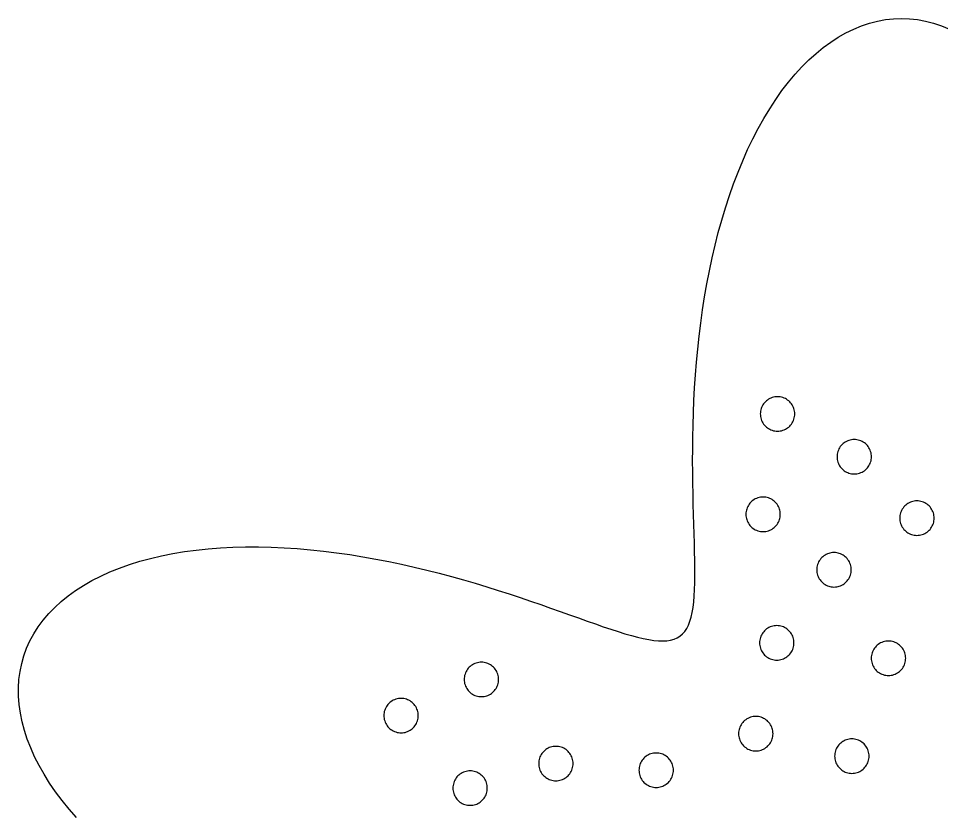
# Model space of a CAD drawing. Header units: millimetres. Extents: x 0 to 411, y 14 to 280.
# Drawn here: x 0 to 75, y 215.5 to 280 of the extents above; entities that cross this region are included whole.
import ezdxf

# ---------------------------------------------------------------- set-up
doc = ezdxf.new("R2010")
doc.units = ezdxf.units.MM
doc.layers.add('CUT', color=1, linetype='Continuous')

msp = doc.modelspace()

# ---------------------------------------------------------------- linework, layer by layer
at = {"layer": 'CUT'}
msp.add_lwpolyline([(4.712, 215.022), (4.111, 215.716), (3.547, 216.417), (3.021, 217.122), (2.534, 217.832), (2.087, 218.545), (1.681, 219.26), (1.317, 219.975), (0.996, 220.69), (0.718, 221.404), (0.485, 222.114), (0.297, 222.82), (0.154, 223.521), (0.056, 224.216), (0.005, 224.902), (0, 225.58), (0.041, 226.247), (0.129, 226.903), (0.262, 227.547), (0.441, 228.176), (0.666, 228.791), (0.937, 229.39), (1.251, 229.972), (1.61, 230.536), (2.013, 231.081), (2.458, 231.607), (2.945, 232.111), (3.472, 232.594), (4.04, 233.055), (4.646, 233.493), (5.29, 233.907), (5.97, 234.296), (6.685, 234.661), (7.433, 235.001), (8.214, 235.315), (9.026, 235.603), (9.866, 235.864), (10.734, 236.1), (11.628, 236.308), (12.546, 236.49), (13.487, 236.646), (14.448, 236.775), (15.427, 236.877), (16.424, 236.954), (17.436, 237.005), (18.462, 237.031), (19.499, 237.032), (20.545, 237.009), (21.599, 236.963), (22.66, 236.893), (23.724, 236.802), (24.79, 236.689), (25.857, 236.556), (26.922, 236.403), (27.984, 236.233), (29.041, 236.045), (30.091, 235.841), (31.133, 235.622), (32.165, 235.39), (33.186, 235.146), (34.193, 234.89), (35.186, 234.626), (36.163, 234.353), (37.123, 234.073), (38.064, 233.789), (38.985, 233.5), (39.885, 233.21), (40.763, 232.92), (41.618, 232.63), (42.448, 232.343), (43.254, 232.061), (44.034, 231.785), (44.788, 231.516), (45.515, 231.256), (46.214, 231.006), (46.885, 230.769), (47.528, 230.546), (48.142, 230.338), (48.728, 230.147), (49.284, 229.974), (49.811, 229.821), (50.31, 229.688), (50.779, 229.578), (51.22, 229.492), (51.632, 229.43), (52.017, 229.394), (52.373, 229.386), (52.703, 229.405), (53.006, 229.454), (53.284, 229.533), (53.536, 229.642), (53.765, 229.783), (53.969, 229.957), (54.151, 230.163), (54.312, 230.403), (54.452, 230.676), (54.573, 230.984), (54.675, 231.326), (54.759, 231.702), (54.828, 232.113), (54.882, 232.559), (54.923, 233.04), (54.951, 233.555), (54.968, 234.103), (54.975, 234.686), (54.974, 235.302), (54.966, 235.95), (54.952, 236.63), (54.934, 237.342), (54.914, 238.084), (54.891, 238.856), (54.868, 239.656), (54.846, 240.483), (54.827, 241.337), (54.811, 242.216), (54.799, 243.118), (54.794, 244.043), (54.797, 244.988), (54.807, 245.954), (54.827, 246.936), (54.858, 247.935), (54.9, 248.949), (54.955, 249.975), (55.024, 251.012), (55.107, 252.058), (55.205, 253.111), (55.319, 254.17), (55.449, 255.232), (55.597, 256.295), (55.763, 257.358), (55.948, 258.418), (56.151, 259.474), (56.373, 260.523), (56.615, 261.563), (56.876, 262.593), (57.158, 263.61), (57.459, 264.612), (57.781, 265.598), (58.122, 266.565), (58.483, 267.512), (58.864, 268.436), (59.265, 269.336), (59.685, 270.211), (60.123, 271.057), (60.58, 271.874), (61.054, 272.659), (61.546, 273.412), (62.055, 274.131), (62.58, 274.814), (63.119, 275.459), (63.674, 276.066), (64.242, 276.633), (64.822, 277.16), (65.415, 277.644), (66.019, 278.085), (66.632, 278.483), (67.255, 278.835), (67.885, 279.142), (68.522, 279.403), (69.165, 279.618), (69.812, 279.785), (70.463, 279.904), (71.116, 279.976), (71.771, 280), (72.425, 279.976), (73.078, 279.904), (73.729, 279.785), (74.376, 279.618), (75.019, 279.403), (75.656, 279.142)], dxfattribs=at)
for points in [[(62.986, 247.307), (63.024, 247.41), (63.054, 247.516), (63.075, 247.624), (63.088, 247.733), (63.092, 247.843), (63.088, 247.953), (63.075, 248.062), (63.054, 248.17), (63.024, 248.276), (62.986, 248.379), (62.94, 248.479), (62.886, 248.575), (62.825, 248.666), (62.757, 248.752), (62.682, 248.833), (62.602, 248.908), (62.515, 248.976), (62.424, 249.037), (62.328, 249.09), (62.228, 249.136), (62.125, 249.175), (62.019, 249.204), (61.911, 249.226), (61.802, 249.239), (61.692, 249.243), (61.582, 249.239), (61.473, 249.226), (61.365, 249.204), (61.26, 249.175), (61.157, 249.136), (61.057, 249.09), (60.961, 249.037), (60.869, 248.976), (60.783, 248.908), (60.702, 248.833), (60.628, 248.752), (60.56, 248.666), (60.499, 248.575), (60.445, 248.479), (60.399, 248.379), (60.361, 248.276), (60.331, 248.17), (60.31, 248.062), (60.297, 247.953), (60.292, 247.843), (60.297, 247.733), (60.31, 247.624), (60.331, 247.516), (60.361, 247.41), (60.399, 247.307), (60.445, 247.207), (60.499, 247.112), (60.56, 247.02), (60.628, 246.934), (60.702, 246.853), (60.783, 246.778), (60.869, 246.71), (60.961, 246.649), (61.057, 246.596), (61.157, 246.55), (61.26, 246.512), (61.365, 246.482), (61.473, 246.46), (61.582, 246.447), (61.692, 246.443), (61.802, 246.447), (61.911, 246.46), (62.019, 246.482), (62.125, 246.512), (62.228, 246.55), (62.328, 246.596), (62.424, 246.649), (62.515, 246.71), (62.602, 246.778), (62.682, 246.853), (62.757, 246.934), (62.825, 247.02), (62.886, 247.112), (62.94, 247.207), (62.986, 247.307)], [(69.222, 243.826), (69.26, 243.929), (69.29, 244.035), (69.312, 244.143), (69.325, 244.252), (69.329, 244.362), (69.325, 244.472), (69.312, 244.581), (69.29, 244.689), (69.26, 244.795), (69.222, 244.898), (69.176, 244.998), (69.123, 245.094), (69.061, 245.185), (68.993, 245.271), (68.919, 245.352), (68.838, 245.427), (68.752, 245.495), (68.66, 245.556), (68.564, 245.609), (68.465, 245.655), (68.361, 245.694), (68.256, 245.723), (68.148, 245.745), (68.039, 245.758), (67.929, 245.762), (67.819, 245.758), (67.71, 245.745), (67.602, 245.723), (67.496, 245.694), (67.393, 245.655), (67.293, 245.609), (67.197, 245.556), (67.106, 245.495), (67.02, 245.427), (66.939, 245.352), (66.864, 245.271), (66.796, 245.185), (66.735, 245.094), (66.681, 244.998), (66.635, 244.898), (66.597, 244.795), (66.568, 244.689), (66.546, 244.581), (66.533, 244.472), (66.529, 244.362), (66.533, 244.252), (66.546, 244.143), (66.568, 244.035), (66.597, 243.929), (66.635, 243.826), (66.681, 243.726), (66.735, 243.631), (66.796, 243.539), (66.864, 243.453), (66.939, 243.372), (67.02, 243.297), (67.106, 243.229), (67.197, 243.168), (67.293, 243.115), (67.393, 243.069), (67.496, 243.031), (67.602, 243.001), (67.71, 242.979), (67.819, 242.966), (67.929, 242.962), (68.039, 242.966), (68.148, 242.979), (68.256, 243.001), (68.361, 243.031), (68.465, 243.069), (68.564, 243.115), (68.66, 243.168), (68.752, 243.229), (68.838, 243.297), (68.919, 243.372), (68.993, 243.453), (69.061, 243.539), (69.123, 243.631), (69.176, 243.726), (69.222, 243.826)], [(61.813, 239.145), (61.851, 239.248), (61.881, 239.354), (61.903, 239.462), (61.916, 239.571), (61.92, 239.681), (61.916, 239.791), (61.903, 239.9), (61.881, 240.008), (61.851, 240.113), (61.813, 240.216), (61.767, 240.316), (61.714, 240.412), (61.653, 240.504), (61.584, 240.59), (61.51, 240.671), (61.429, 240.745), (61.343, 240.813), (61.251, 240.874), (61.155, 240.928), (61.056, 240.974), (60.953, 241.012), (60.847, 241.042), (60.739, 241.063), (60.63, 241.076), (60.52, 241.081), (60.41, 241.076), (60.301, 241.063), (60.193, 241.042), (60.087, 241.012), (59.984, 240.974), (59.884, 240.928), (59.788, 240.874), (59.697, 240.813), (59.611, 240.745), (59.53, 240.671), (59.455, 240.59), (59.387, 240.504), (59.326, 240.412), (59.272, 240.316), (59.226, 240.216), (59.188, 240.113), (59.159, 240.008), (59.137, 239.9), (59.124, 239.791), (59.12, 239.681), (59.124, 239.571), (59.137, 239.462), (59.159, 239.354), (59.188, 239.248), (59.226, 239.145), (59.272, 239.045), (59.326, 238.949), (59.387, 238.858), (59.455, 238.771), (59.53, 238.691), (59.611, 238.616), (59.697, 238.548), (59.788, 238.487), (59.884, 238.433), (59.984, 238.387), (60.087, 238.349), (60.193, 238.319), (60.301, 238.298), (60.41, 238.285), (60.52, 238.281), (60.63, 238.285), (60.739, 238.298), (60.847, 238.319), (60.953, 238.349), (61.056, 238.387), (61.155, 238.433), (61.251, 238.487), (61.343, 238.548), (61.429, 238.616), (61.51, 238.691), (61.584, 238.771), (61.653, 238.858), (61.714, 238.949), (61.767, 239.045), (61.813, 239.145)], [(74.317, 238.834), (74.356, 238.937), (74.385, 239.043), (74.407, 239.151), (74.42, 239.26), (74.424, 239.37), (74.42, 239.479), (74.407, 239.589), (74.385, 239.696), (74.356, 239.802), (74.317, 239.905), (74.271, 240.005), (74.218, 240.101), (74.157, 240.192), (74.089, 240.279), (74.014, 240.36), (73.933, 240.434), (73.847, 240.502), (73.756, 240.563), (73.66, 240.617), (73.56, 240.663), (73.457, 240.701), (73.351, 240.731), (73.243, 240.752), (73.134, 240.765), (73.024, 240.77), (72.914, 240.765), (72.805, 240.752), (72.697, 240.731), (72.591, 240.701), (72.488, 240.663), (72.388, 240.617), (72.293, 240.563), (72.201, 240.502), (72.115, 240.434), (72.034, 240.36), (71.959, 240.279), (71.891, 240.192), (71.83, 240.101), (71.777, 240.005), (71.731, 239.905), (71.693, 239.802), (71.663, 239.696), (71.641, 239.589), (71.628, 239.479), (71.624, 239.37), (71.628, 239.26), (71.641, 239.151), (71.663, 239.043), (71.693, 238.937), (71.731, 238.834), (71.777, 238.734), (71.83, 238.638), (71.891, 238.547), (71.959, 238.46), (72.034, 238.38), (72.115, 238.305), (72.201, 238.237), (72.293, 238.176), (72.388, 238.122), (72.488, 238.076), (72.591, 238.038), (72.697, 238.008), (72.805, 237.987), (72.914, 237.974), (73.024, 237.97), (73.134, 237.974), (73.243, 237.987), (73.351, 238.008), (73.457, 238.038), (73.56, 238.076), (73.66, 238.122), (73.756, 238.176), (73.847, 238.237), (73.933, 238.305), (74.014, 238.38), (74.089, 238.46), (74.157, 238.547), (74.218, 238.638), (74.271, 238.734), (74.317, 238.834)], [(67.575, 234.635), (67.613, 234.738), (67.643, 234.844), (67.665, 234.952), (67.678, 235.061), (67.682, 235.171), (67.678, 235.28), (67.665, 235.39), (67.643, 235.497), (67.613, 235.603), (67.575, 235.706), (67.529, 235.806), (67.476, 235.902), (67.415, 235.993), (67.347, 236.08), (67.272, 236.161), (67.191, 236.235), (67.105, 236.303), (67.014, 236.364), (66.918, 236.418), (66.818, 236.464), (66.715, 236.502), (66.609, 236.532), (66.501, 236.553), (66.392, 236.566), (66.282, 236.571), (66.172, 236.566), (66.063, 236.553), (65.955, 236.532), (65.849, 236.502), (65.746, 236.464), (65.646, 236.418), (65.551, 236.364), (65.459, 236.303), (65.373, 236.235), (65.292, 236.161), (65.217, 236.08), (65.149, 235.993), (65.088, 235.902), (65.035, 235.806), (64.989, 235.706), (64.951, 235.603), (64.921, 235.497), (64.899, 235.39), (64.886, 235.28), (64.882, 235.171), (64.886, 235.061), (64.899, 234.952), (64.921, 234.844), (64.951, 234.738), (64.989, 234.635), (65.035, 234.535), (65.088, 234.439), (65.149, 234.348), (65.217, 234.261), (65.292, 234.181), (65.373, 234.106), (65.459, 234.038), (65.551, 233.977), (65.646, 233.923), (65.746, 233.877), (65.849, 233.839), (65.955, 233.809), (66.063, 233.788), (66.172, 233.775), (66.282, 233.771), (66.392, 233.775), (66.501, 233.788), (66.609, 233.809), (66.715, 233.839), (66.818, 233.877), (66.918, 233.923), (67.014, 233.977), (67.105, 234.038), (67.191, 234.106), (67.272, 234.181), (67.347, 234.261), (67.415, 234.348), (67.476, 234.439), (67.529, 234.535), (67.575, 234.635)], [(62.924, 228.693), (62.962, 228.796), (62.992, 228.902), (63.014, 229.01), (63.026, 229.119), (63.031, 229.229), (63.026, 229.339), (63.014, 229.448), (62.992, 229.556), (62.962, 229.661), (62.924, 229.765), (62.878, 229.864), (62.824, 229.96), (62.763, 230.052), (62.695, 230.138), (62.621, 230.219), (62.54, 230.293), (62.454, 230.361), (62.362, 230.422), (62.266, 230.476), (62.167, 230.522), (62.063, 230.56), (61.958, 230.59), (61.85, 230.612), (61.741, 230.624), (61.631, 230.629), (61.521, 230.624), (61.412, 230.612), (61.304, 230.59), (61.198, 230.56), (61.095, 230.522), (60.995, 230.476), (60.899, 230.422), (60.808, 230.361), (60.722, 230.293), (60.641, 230.219), (60.566, 230.138), (60.498, 230.052), (60.437, 229.96), (60.383, 229.864), (60.337, 229.765), (60.299, 229.661), (60.269, 229.556), (60.248, 229.448), (60.235, 229.339), (60.231, 229.229), (60.235, 229.119), (60.248, 229.01), (60.269, 228.902), (60.299, 228.796), (60.337, 228.693), (60.383, 228.593), (60.437, 228.497), (60.498, 228.406), (60.566, 228.32), (60.641, 228.239), (60.722, 228.164), (60.808, 228.096), (60.899, 228.035), (60.995, 227.981), (61.095, 227.935), (61.198, 227.897), (61.304, 227.867), (61.412, 227.846), (61.521, 227.833), (61.631, 227.829), (61.741, 227.833), (61.85, 227.846), (61.958, 227.867), (62.063, 227.897), (62.167, 227.935), (62.266, 227.981), (62.362, 228.035), (62.454, 228.096), (62.54, 228.164), (62.621, 228.239), (62.695, 228.32), (62.763, 228.406), (62.824, 228.497), (62.878, 228.593), (62.924, 228.693)], [(72.002, 227.439), (72.04, 227.543), (72.07, 227.648), (72.091, 227.756), (72.104, 227.865), (72.108, 227.975), (72.104, 228.085), (72.091, 228.194), (72.07, 228.302), (72.04, 228.408), (72.002, 228.511), (71.956, 228.611), (71.902, 228.707), (71.841, 228.798), (71.773, 228.884), (71.698, 228.965), (71.618, 229.04), (71.531, 229.108), (71.44, 229.169), (71.344, 229.223), (71.244, 229.269), (71.141, 229.307), (71.035, 229.336), (70.927, 229.358), (70.818, 229.371), (70.708, 229.375), (70.598, 229.371), (70.489, 229.358), (70.381, 229.336), (70.276, 229.307), (70.173, 229.269), (70.073, 229.223), (69.977, 229.169), (69.885, 229.108), (69.799, 229.04), (69.718, 228.965), (69.644, 228.884), (69.576, 228.798), (69.515, 228.707), (69.461, 228.611), (69.415, 228.511), (69.377, 228.408), (69.347, 228.302), (69.326, 228.194), (69.313, 228.085), (69.308, 227.975), (69.313, 227.865), (69.326, 227.756), (69.347, 227.648), (69.377, 227.543), (69.415, 227.439), (69.461, 227.34), (69.515, 227.244), (69.576, 227.152), (69.644, 227.066), (69.718, 226.985), (69.799, 226.911), (69.885, 226.843), (69.977, 226.781), (70.073, 226.728), (70.173, 226.682), (70.276, 226.644), (70.381, 226.614), (70.489, 226.592), (70.598, 226.579), (70.708, 226.575), (70.818, 226.579), (70.927, 226.592), (71.035, 226.614), (71.141, 226.644), (71.244, 226.682), (71.344, 226.728), (71.44, 226.781), (71.531, 226.843), (71.618, 226.911), (71.698, 226.985), (71.773, 227.066), (71.841, 227.152), (71.902, 227.244), (71.956, 227.34), (72.002, 227.439)], [(38.917, 225.721), (38.955, 225.824), (38.985, 225.93), (39.007, 226.037), (39.02, 226.146), (39.024, 226.256), (39.02, 226.366), (39.007, 226.475), (38.985, 226.583), (38.955, 226.689), (38.917, 226.792), (38.871, 226.892), (38.818, 226.988), (38.756, 227.079), (38.688, 227.166), (38.614, 227.246), (38.533, 227.321), (38.447, 227.389), (38.355, 227.45), (38.259, 227.504), (38.16, 227.55), (38.056, 227.588), (37.951, 227.618), (37.843, 227.639), (37.734, 227.652), (37.624, 227.656), (37.514, 227.652), (37.405, 227.639), (37.297, 227.618), (37.191, 227.588), (37.088, 227.55), (36.988, 227.504), (36.892, 227.45), (36.801, 227.389), (36.715, 227.321), (36.634, 227.246), (36.559, 227.166), (36.491, 227.079), (36.43, 226.988), (36.376, 226.892), (36.33, 226.792), (36.292, 226.689), (36.263, 226.583), (36.241, 226.475), (36.228, 226.366), (36.224, 226.256), (36.228, 226.146), (36.241, 226.037), (36.263, 225.93), (36.292, 225.824), (36.33, 225.721), (36.376, 225.621), (36.43, 225.525), (36.491, 225.433), (36.559, 225.347), (36.634, 225.266), (36.715, 225.192), (36.801, 225.124), (36.892, 225.063), (36.988, 225.009), (37.088, 224.963), (37.191, 224.925), (37.297, 224.895), (37.405, 224.874), (37.514, 224.861), (37.624, 224.856), (37.734, 224.861), (37.843, 224.874), (37.951, 224.895), (38.056, 224.925), (38.16, 224.963), (38.259, 225.009), (38.355, 225.063), (38.447, 225.124), (38.533, 225.192), (38.614, 225.266), (38.688, 225.347), (38.756, 225.433), (38.818, 225.525), (38.871, 225.621), (38.917, 225.721)], [(32.389, 222.778), (32.427, 222.881), (32.457, 222.987), (32.478, 223.095), (32.491, 223.204), (32.495, 223.314), (32.491, 223.423), (32.478, 223.533), (32.457, 223.64), (32.427, 223.746), (32.389, 223.849), (32.343, 223.949), (32.289, 224.045), (32.228, 224.137), (32.16, 224.223), (32.085, 224.304), (32.005, 224.378), (31.918, 224.446), (31.827, 224.507), (31.731, 224.561), (31.631, 224.607), (31.528, 224.645), (31.422, 224.675), (31.314, 224.696), (31.205, 224.709), (31.095, 224.714), (30.985, 224.709), (30.876, 224.696), (30.768, 224.675), (30.663, 224.645), (30.56, 224.607), (30.46, 224.561), (30.364, 224.507), (30.272, 224.446), (30.186, 224.378), (30.105, 224.304), (30.031, 224.223), (29.963, 224.137), (29.902, 224.045), (29.848, 223.949), (29.802, 223.849), (29.764, 223.746), (29.734, 223.64), (29.713, 223.533), (29.7, 223.423), (29.695, 223.314), (29.7, 223.204), (29.713, 223.095), (29.734, 222.987), (29.764, 222.881), (29.802, 222.778), (29.848, 222.678), (29.902, 222.582), (29.963, 222.491), (30.031, 222.404), (30.105, 222.324), (30.186, 222.249), (30.272, 222.181), (30.364, 222.12), (30.46, 222.066), (30.56, 222.02), (30.663, 221.982), (30.768, 221.952), (30.876, 221.931), (30.985, 221.918), (31.095, 221.914), (31.205, 221.918), (31.314, 221.931), (31.422, 221.952), (31.528, 221.982), (31.631, 222.02), (31.731, 222.066), (31.827, 222.12), (31.918, 222.181), (32.005, 222.249), (32.085, 222.324), (32.16, 222.404), (32.228, 222.491), (32.289, 222.582), (32.343, 222.678), (32.389, 222.778)], [(61.175, 221.21), (61.221, 221.31), (61.259, 221.413), (61.289, 221.519), (61.31, 221.627), (61.323, 221.736), (61.327, 221.846), (61.323, 221.956), (61.31, 222.065), (61.289, 222.173), (61.259, 222.279), (61.221, 222.382), (61.175, 222.482), (61.121, 222.577), (61.06, 222.669), (60.992, 222.755), (60.917, 222.836), (60.837, 222.91), (60.75, 222.979), (60.659, 223.04), (60.563, 223.093), (60.463, 223.139), (60.36, 223.177), (60.254, 223.207), (60.146, 223.229), (60.037, 223.242), (59.927, 223.246), (59.817, 223.242), (59.708, 223.229), (59.601, 223.207), (59.495, 223.177), (59.392, 223.139), (59.292, 223.093), (59.196, 223.04), (59.104, 222.979), (59.018, 222.91), (58.937, 222.836), (58.863, 222.755), (58.795, 222.669), (58.734, 222.577), (58.68, 222.482), (58.634, 222.382), (58.596, 222.279), (58.566, 222.173), (58.545, 222.065), (58.532, 221.956), (58.527, 221.846), (58.532, 221.736), (58.545, 221.627), (58.566, 221.519), (58.596, 221.413), (58.634, 221.31), (58.68, 221.21), (58.734, 221.114), (58.795, 221.023), (58.863, 220.937), (58.937, 220.856), (59.018, 220.781), (59.104, 220.713), (59.196, 220.652), (59.292, 220.599), (59.392, 220.552), (59.495, 220.514), (59.601, 220.485), (59.708, 220.463), (59.817, 220.45), (59.927, 220.446), (60.037, 220.45), (60.146, 220.463), (60.254, 220.485), (60.36, 220.514), (60.463, 220.552), (60.563, 220.599), (60.659, 220.652), (60.75, 220.713), (60.837, 220.781), (60.917, 220.856), (60.992, 220.937), (61.06, 221.023), (61.121, 221.114), (61.175, 221.21)], [(69.026, 219.484), (69.065, 219.587), (69.094, 219.693), (69.116, 219.801), (69.129, 219.91), (69.133, 220.02), (69.129, 220.13), (69.116, 220.239), (69.094, 220.347), (69.065, 220.452), (69.026, 220.556), (68.98, 220.655), (68.927, 220.751), (68.866, 220.843), (68.798, 220.929), (68.723, 221.01), (68.642, 221.084), (68.556, 221.152), (68.465, 221.213), (68.369, 221.267), (68.269, 221.313), (68.166, 221.351), (68.06, 221.381), (67.952, 221.403), (67.843, 221.415), (67.733, 221.42), (67.623, 221.415), (67.514, 221.403), (67.406, 221.381), (67.3, 221.351), (67.197, 221.313), (67.097, 221.267), (67.002, 221.213), (66.91, 221.152), (66.824, 221.084), (66.743, 221.01), (66.668, 220.929), (66.6, 220.843), (66.539, 220.751), (66.486, 220.655), (66.44, 220.556), (66.402, 220.452), (66.372, 220.347), (66.35, 220.239), (66.337, 220.13), (66.333, 220.02), (66.337, 219.91), (66.35, 219.801), (66.372, 219.693), (66.402, 219.587), (66.44, 219.484), (66.486, 219.384), (66.539, 219.288), (66.6, 219.197), (66.668, 219.111), (66.743, 219.03), (66.824, 218.955), (66.91, 218.887), (67.002, 218.826), (67.097, 218.772), (67.197, 218.726), (67.3, 218.688), (67.406, 218.658), (67.514, 218.637), (67.623, 218.624), (67.733, 218.62), (67.843, 218.624), (67.952, 218.637), (68.06, 218.658), (68.166, 218.688), (68.269, 218.726), (68.369, 218.772), (68.465, 218.826), (68.556, 218.887), (68.642, 218.955), (68.723, 219.03), (68.798, 219.111), (68.866, 219.197), (68.927, 219.288), (68.98, 219.384), (69.026, 219.484)], [(44.973, 218.88), (45.011, 218.983), (45.041, 219.089), (45.062, 219.197), (45.075, 219.306), (45.08, 219.416), (45.075, 219.526), (45.062, 219.635), (45.041, 219.743), (45.011, 219.848), (44.973, 219.952), (44.927, 220.051), (44.873, 220.147), (44.812, 220.239), (44.744, 220.325), (44.67, 220.406), (44.589, 220.48), (44.503, 220.548), (44.411, 220.61), (44.315, 220.663), (44.215, 220.709), (44.112, 220.747), (44.007, 220.777), (43.899, 220.799), (43.79, 220.812), (43.68, 220.816), (43.57, 220.812), (43.461, 220.799), (43.353, 220.777), (43.247, 220.747), (43.144, 220.709), (43.044, 220.663), (42.948, 220.61), (42.857, 220.548), (42.77, 220.48), (42.69, 220.406), (42.615, 220.325), (42.547, 220.239), (42.486, 220.147), (42.432, 220.051), (42.386, 219.952), (42.348, 219.848), (42.318, 219.743), (42.297, 219.635), (42.284, 219.526), (42.28, 219.416), (42.284, 219.306), (42.297, 219.197), (42.318, 219.089), (42.348, 218.983), (42.386, 218.88), (42.432, 218.78), (42.486, 218.684), (42.547, 218.593), (42.615, 218.507), (42.69, 218.426), (42.77, 218.351), (42.857, 218.283), (42.948, 218.222), (43.044, 218.168), (43.144, 218.122), (43.247, 218.084), (43.353, 218.055), (43.461, 218.033), (43.57, 218.02), (43.68, 218.016), (43.79, 218.02), (43.899, 218.033), (44.007, 218.055), (44.112, 218.084), (44.215, 218.122), (44.315, 218.168), (44.411, 218.222), (44.503, 218.283), (44.589, 218.351), (44.67, 218.426), (44.744, 218.507), (44.812, 218.593), (44.873, 218.684), (44.927, 218.78), (44.973, 218.88)], [(53.123, 218.339), (53.161, 218.442), (53.191, 218.547), (53.213, 218.655), (53.226, 218.764), (53.23, 218.874), (53.226, 218.984), (53.213, 219.093), (53.191, 219.201), (53.161, 219.307), (53.123, 219.41), (53.077, 219.51), (53.024, 219.606), (52.962, 219.697), (52.894, 219.784), (52.82, 219.864), (52.739, 219.939), (52.653, 220.007), (52.561, 220.068), (52.465, 220.122), (52.366, 220.168), (52.262, 220.206), (52.157, 220.236), (52.049, 220.257), (51.94, 220.27), (51.83, 220.274), (51.72, 220.27), (51.611, 220.257), (51.503, 220.236), (51.397, 220.206), (51.294, 220.168), (51.194, 220.122), (51.098, 220.068), (51.007, 220.007), (50.921, 219.939), (50.84, 219.864), (50.765, 219.784), (50.697, 219.697), (50.636, 219.606), (50.582, 219.51), (50.536, 219.41), (50.498, 219.307), (50.469, 219.201), (50.447, 219.093), (50.434, 218.984), (50.43, 218.874), (50.434, 218.764), (50.447, 218.655), (50.469, 218.547), (50.498, 218.442), (50.536, 218.339), (50.582, 218.239), (50.636, 218.143), (50.697, 218.051), (50.765, 217.965), (50.84, 217.884), (50.921, 217.81), (51.007, 217.742), (51.098, 217.681), (51.194, 217.627), (51.294, 217.581), (51.397, 217.543), (51.503, 217.513), (51.611, 217.492), (51.72, 217.479), (51.83, 217.474), (51.94, 217.479), (52.049, 217.492), (52.157, 217.513), (52.262, 217.543), (52.366, 217.581), (52.465, 217.627), (52.561, 217.681), (52.653, 217.742), (52.739, 217.81), (52.82, 217.884), (52.894, 217.965), (52.962, 218.051), (53.024, 218.143), (53.077, 218.239), (53.123, 218.339)], [(37.999, 216.884), (38.037, 216.987), (38.066, 217.093), (38.088, 217.201), (38.101, 217.31), (38.105, 217.42), (38.101, 217.529), (38.088, 217.639), (38.066, 217.746), (38.037, 217.852), (37.999, 217.955), (37.952, 218.055), (37.899, 218.151), (37.838, 218.242), (37.77, 218.329), (37.695, 218.409), (37.614, 218.484), (37.528, 218.552), (37.437, 218.613), (37.341, 218.667), (37.241, 218.713), (37.138, 218.751), (37.032, 218.781), (36.924, 218.802), (36.815, 218.815), (36.705, 218.82), (36.595, 218.815), (36.486, 218.802), (36.378, 218.781), (36.272, 218.751), (36.169, 218.713), (36.069, 218.667), (35.974, 218.613), (35.882, 218.552), (35.796, 218.484), (35.715, 218.409), (35.641, 218.329), (35.572, 218.242), (35.511, 218.151), (35.458, 218.055), (35.412, 217.955), (35.374, 217.852), (35.344, 217.746), (35.322, 217.639), (35.309, 217.529), (35.305, 217.42), (35.309, 217.31), (35.322, 217.201), (35.344, 217.093), (35.374, 216.987), (35.412, 216.884), (35.458, 216.784), (35.511, 216.688), (35.572, 216.597), (35.641, 216.51), (35.715, 216.43), (35.796, 216.355), (35.882, 216.287), (35.974, 216.226), (36.069, 216.172), (36.169, 216.126), (36.272, 216.088), (36.378, 216.058), (36.486, 216.037), (36.595, 216.024), (36.705, 216.02), (36.815, 216.024), (36.924, 216.037), (37.032, 216.058), (37.138, 216.088), (37.241, 216.126), (37.341, 216.172), (37.437, 216.226), (37.528, 216.287), (37.614, 216.355), (37.695, 216.43), (37.77, 216.51), (37.838, 216.597), (37.899, 216.688), (37.952, 216.784), (37.999, 216.884)]]:
    msp.add_lwpolyline(points, close=True, dxfattribs=at)

doc.saveas('drawing.dxf')
